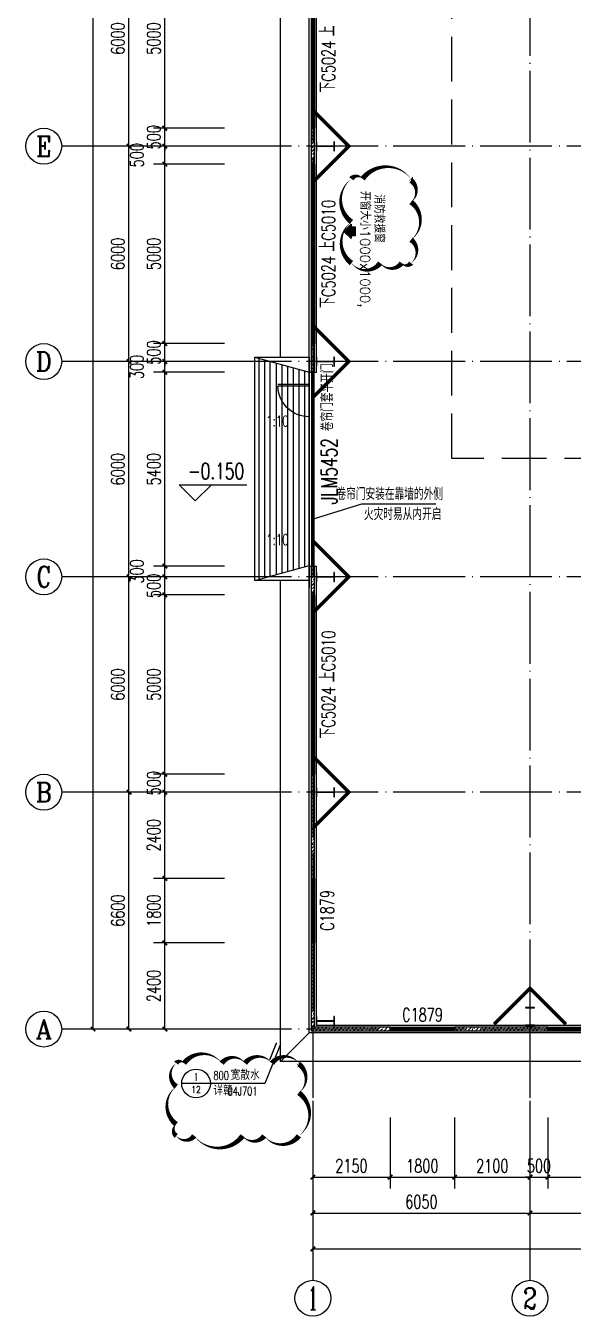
# Model space of a CAD drawing. Extents: x 7651907 to 8255021, y -2490714 to -1144618.
# Drawn here: x 7856471 to 7871725, y -1253868 to -1217913 of the extents above; entities that cross this region are included whole.
import ezdxf
from ezdxf.enums import TextEntityAlignment as Align

# ---------------------------------------------------------------- set-up
doc = ezdxf.new("R2010")
doc.units = 0
doc.header["$LTSCALE"] = 1000
doc.linetypes.add('DASH', pattern=[0.35, 0.25, -0.1])
doc.linetypes.add('DOTE', pattern=[2.42, 2, -0.2, 0.02, -0.2])
doc.layers.get('0').update_dxf_attribs({"linetype": 'CONTINUOUS'})
doc.layers.get('Defpoints').update_dxf_attribs({"linetype": 'CONTINUOUS'})
for name, color, linetype in [('001-墙体', 30, 'CONTINUOUS'), ('AXIS', 3, 'CONTINUOUS'), ('AXIS_TEXT', 7, 'CONTINUOUS'), ('DIM_ELEV', 3, 'CONTINUOUS'), ('DIM_IDEN', 211, 'CONTINUOUS'), ('DIM_LEAD', 3, 'CONTINUOUS'), ('DIM_SYMB', 3, 'CONTINUOUS'), ('DOTE', 8, 'DOTE'), ('M_Prof', 2, 'CONTINUOUS'), ('PUB_HATCH', 8, 'CONTINUOUS'), ('PUB_TEXT', 7, 'CONTINUOUS'), ('STAIR', 2, 'CONTINUOUS'), ('WINDOW', 4, 'CONTINUOUS'), ('WINDOW_TEXT', 7, 'CONTINUOUS'), ('墙线', 2, 'CONTINUOUS')]:
    doc.layers.add(name, color=color, linetype=linetype)
doc.layers.add('DIM_MODI', color=6, linetype='CONTINUOUS', plot=False)
doc.styles.add('_TCH_AXIS', font='COMPLEX', dxfattribs={"bigfont": 'GBCBIG'})
doc.styles.add('_TCH_DIM', font='SIMPLEX', dxfattribs={"bigfont": 'GBCBIG'})
doc.styles.add('_TCH_DIM_T3', font='SIMPLEX', dxfattribs={"width": 0.705882, "bigfont": 'GBCBIG'})
doc.styles.add('_TCH_LABEL', font='COMPLEX', dxfattribs={"bigfont": 'GBCBIG'})
doc.styles.add('_TCH_WINDOW', font='SIMPLEX', dxfattribs={"height": 3.5, "bigfont": 'GBCBIG'})
doc.styles.add('COMPLEX', font='COMPLEX')
doc.styles.get("Standard").update_dxf_attribs({"font": 'txt.shx', "width": 0.7, "bigfont": 'TSSDCHN.shx'})
doc.dimstyles.new('_TCH_ARCH&&125', dxfattribs={"dimtxt": 371.875, "dimasz": 125, "dimexe": 312.5, "dimexo": 375, "dimgap": 125, "dimtad": 1, "dimdec": 0, "dimzin": 0, "dimdsep": 46, "dimtxsty": '_TCH_DIM_T3', "dimblk": 'ARCHTICK', "dimcen": 0.09, "dimclrt": 7, "dimazin": 2, "dimtfac": 1, "dimtdec": 0, "dimtix": 1, "dimtmove": 2, "dimatfit": 3, "dimfxl": 0, "dimtolj": 1, "dimtzin": 0, "dimarcsym": 0})
pattern_1 = [(45, (5175.98, -392172.73), (-106.0660596, 106.0660596), []), (45, (5228.14, -392226.58), (-106.0660596, 106.0660596), [59.21055, -33.8346])]

# ---------------------------------------------------------------- blocks, each defined once
blk = doc.blocks.new('sgdgsgsg')
at = {"layer": 'M_Prof'}
for points in [[(7988146, -957026), (7988146, -957276), (7988158, -957276), (7988158, -957154), (7988634, -957154), (7988634, -957276), (7988646, -957276), (7988646, -957026), (7988634, -957026), (7988634, -957148), (7988158, -957148), (7988158, -957026)], [(7988146, -963026), (7988146, -963276), (7988158, -963276), (7988158, -963154), (7988634, -963154), (7988634, -963276), (7988646, -963276), (7988646, -963026), (7988634, -963026), (7988634, -963148), (7988158, -963148), (7988158, -963026)], [(7988146, -969026), (7988146, -969276), (7988158, -969276), (7988158, -969154), (7988634, -969154), (7988634, -969276), (7988646, -969276), (7988646, -969026), (7988634, -969026), (7988634, -969148), (7988158, -969148), (7988158, -969026)], [(7988146, -975026), (7988146, -975276), (7988158, -975276), (7988158, -975154), (7988634, -975154), (7988634, -975276), (7988646, -975276), (7988646, -975026), (7988634, -975026), (7988634, -975148), (7988158, -975148), (7988158, -975026)], [(7994221, -981151), (7993971, -981151), (7993971, -981163), (7994093, -981163), (7994093, -981639), (7993971, -981639), (7993971, -981651), (7994221, -981651), (7994221, -981639), (7994099, -981639), (7994099, -981163), (7994221, -981163)], [(7988146, -981401), (7988146, -981651), (7988158, -981651), (7988158, -981529), (7988634, -981529), (7988634, -981651), (7988646, -981651), (7988646, -981401), (7988634, -981401), (7988634, -981523), (7988158, -981523), (7988158, -981401)]]:
    blk.add_lwpolyline(points, close=True, dxfattribs=at)
blk = doc.blocks.new('5181895')
h = blk.add_hatch(color=13)
h.dxf.hatch_style = 1
h.paths.add_polyline_path([(-1101987, -147875), (-1102144, -148033), (-1102087, -148033), (-1102087, -148123), (-1101887, -148123), (-1101887, -148033), (-1101829, -148033)])
at = {"color": 13}
blk.add_lwpolyline([(-1101987, -147875), (-1102144, -148033), (-1102087, -148033), (-1102087, -148123), (-1101887, -148123), (-1101887, -148033), (-1101829, -148033), (-1101987, -147875)], close=True, dxfattribs=at)
blk = doc.blocks.new('_ArchTick')
at = {"color": 0, "linetype": 'ByBlock', "const_width": 0.4}
blk.add_lwpolyline([(-0.5, -0.5), (0.5, 0.5)], dxfattribs=at)
blk = doc.blocks.new('*D742')
at = {"layer": 'AXIS', "color": 0, "lineweight": -2}
for p, q in [((7862010, -1215768), (7860033, -1215768)), ((7860346, -1220768), (7860346, -1215768)), ((7862010, -1220768), (7860033, -1220768))]:
    blk.add_line(p, q, dxfattribs=at)
at = {"layer": 'Defpoints', "color": 0}
for p in [(7860346, -1215768), (7862385, -1215768), (7862385, -1220768)]:
    blk.add_point(p, dxfattribs=at)
at = {"layer": 'AXIS', "color": 0, "lineweight": -2, "xscale": 125, "yscale": 125, "zscale": 125}
for p, rotation in [((7860346, -1215768), 90), ((7860346, -1220768), 270)]:
    blk.add_blockref('_ArchTick', p, dxfattribs=dict(at, rotation=rotation))
at = {"layer": 'AXIS', "color": 7, "insert": (7860035, -1218268), "char_height": 371.9, "attachment_point": 5, "rotation": 90, "style": '_TCH_DIM_T3'}
blk.add_mtext('\\A1;5000', dxfattribs=at)
blk = doc.blocks.new('*D743')
at = {"layer": 'AXIS', "color": 0, "lineweight": -2}
for p, q in [((7860346, -1220768), (7860346, -1220643)), ((7862010, -1220768), (7860033, -1220768)), ((7860346, -1221268), (7860346, -1220768)), ((7862010, -1221268), (7860033, -1221268)), ((7860346, -1221268), (7860346, -1221393))]:
    blk.add_line(p, q, dxfattribs=at)
at = {"layer": 'Defpoints', "color": 0}
for p in [(7860346, -1220768), (7862385, -1220768), (7862385, -1221268)]:
    blk.add_point(p, dxfattribs=at)
at = {"layer": 'AXIS', "color": 0, "lineweight": -2, "xscale": 125, "yscale": 125, "zscale": 125}
for p, rotation in [((7860346, -1220768), 270), ((7860346, -1221268), 90)]:
    blk.add_blockref('_ArchTick', p, dxfattribs=dict(at, rotation=rotation))
at = {"layer": 'AXIS', "color": 7, "insert": (7860035, -1221018), "char_height": 371.9, "attachment_point": 5, "rotation": 90, "style": '_TCH_DIM_T3'}
blk.add_mtext('\\A1;500', dxfattribs=at)
blk = doc.blocks.new('*D744')
at = {"layer": 'AXIS', "color": 0, "lineweight": -2}
for p, q in [((7862010, -1221268), (7860033, -1221268)), ((7860346, -1221768), (7860346, -1221268)), ((7862010, -1221768), (7860033, -1221768))]:
    blk.add_line(p, q, dxfattribs=at)
at = {"layer": 'Defpoints', "color": 0}
for p in [(7860346, -1221268), (7862385, -1221268), (7862385, -1221768)]:
    blk.add_point(p, dxfattribs=at)
at = {"layer": 'AXIS', "color": 0, "lineweight": -2, "xscale": 125, "yscale": 125, "zscale": 125}
for p, rotation in [((7860346, -1221268), 90), ((7860346, -1221768), 270)]:
    blk.add_blockref('_ArchTick', p, dxfattribs=dict(at, rotation=rotation))
at = {"layer": 'AXIS', "color": 7, "insert": (7859564, -1221518), "char_height": 371.9, "attachment_point": 5, "rotation": 90, "style": '_TCH_DIM_T3'}
blk.add_mtext('\\A1;500', dxfattribs=at)
blk = doc.blocks.new('*D745')
at = {"layer": 'AXIS', "color": 0, "lineweight": -2}
for p, q in [((7862010, -1221768), (7860033, -1221768)), ((7860346, -1226768), (7860346, -1221768)), ((7862010, -1226768), (7860033, -1226768))]:
    blk.add_line(p, q, dxfattribs=at)
at = {"layer": 'Defpoints', "color": 0}
for p in [(7860346, -1221768), (7862385, -1221768), (7862385, -1226768)]:
    blk.add_point(p, dxfattribs=at)
at = {"layer": 'AXIS', "color": 0, "lineweight": -2, "xscale": 125, "yscale": 125, "zscale": 125}
for p, rotation in [((7860346, -1221768), 90), ((7860346, -1226768), 270)]:
    blk.add_blockref('_ArchTick', p, dxfattribs=dict(at, rotation=rotation))
at = {"layer": 'AXIS', "color": 7, "insert": (7860035, -1224268), "char_height": 371.9, "attachment_point": 5, "rotation": 90, "style": '_TCH_DIM_T3'}
blk.add_mtext('\\A1;5000', dxfattribs=at)
blk = doc.blocks.new('*D746')
at = {"layer": 'AXIS', "color": 0, "lineweight": -2}
for p, q in [((7862010, -1226768), (7860033, -1226768)), ((7860346, -1226768), (7860346, -1226643)), ((7860346, -1227268), (7860346, -1226768)), ((7862010, -1227268), (7860033, -1227268)), ((7860346, -1227268), (7860346, -1227393))]:
    blk.add_line(p, q, dxfattribs=at)
at = {"layer": 'Defpoints', "color": 0}
for p in [(7860346, -1226768), (7862385, -1226768), (7862385, -1227268)]:
    blk.add_point(p, dxfattribs=at)
at = {"layer": 'AXIS', "color": 0, "lineweight": -2, "xscale": 125, "yscale": 125, "zscale": 125}
for p, rotation in [((7860346, -1226768), 270), ((7860346, -1227268), 90)]:
    blk.add_blockref('_ArchTick', p, dxfattribs=dict(at, rotation=rotation))
at = {"layer": 'AXIS', "color": 7, "insert": (7860035, -1227018), "char_height": 371.9, "attachment_point": 5, "rotation": 90, "style": '_TCH_DIM_T3'}
blk.add_mtext('\\A1;500', dxfattribs=at)
blk = doc.blocks.new('*D747')
at = {"layer": 'AXIS', "color": 0, "lineweight": -2}
for p, q in [((7862010, -1227268), (7860033, -1227268)), ((7860346, -1227568), (7860346, -1227268)), ((7862010, -1227568), (7860033, -1227568))]:
    blk.add_line(p, q, dxfattribs=at)
at = {"layer": 'Defpoints', "color": 0}
for p in [(7860346, -1227268), (7862385, -1227268), (7862385, -1227568)]:
    blk.add_point(p, dxfattribs=at)
at = {"layer": 'AXIS', "color": 0, "lineweight": -2, "xscale": 125, "yscale": 125, "zscale": 125}
for p, rotation in [((7860346, -1227268), 90), ((7860346, -1227568), 270)]:
    blk.add_blockref('_ArchTick', p, dxfattribs=dict(at, rotation=rotation))
at = {"layer": 'AXIS', "color": 7, "insert": (7859564, -1227418), "char_height": 371.9, "attachment_point": 5, "rotation": 90, "style": '_TCH_DIM_T3'}
blk.add_mtext('\\A1;300', dxfattribs=at)
blk = doc.blocks.new('*D748')
at = {"layer": 'AXIS', "color": 0, "lineweight": -2}
for p, q in [((7862010, -1227568), (7860033, -1227568)), ((7860346, -1232968), (7860346, -1227568)), ((7862010, -1232968), (7860033, -1232968))]:
    blk.add_line(p, q, dxfattribs=at)
at = {"layer": 'Defpoints', "color": 0}
for p in [(7860346, -1227568), (7862385, -1227568), (7862385, -1232968)]:
    blk.add_point(p, dxfattribs=at)
at = {"layer": 'AXIS', "color": 0, "lineweight": -2, "xscale": 125, "yscale": 125, "zscale": 125}
for p, rotation in [((7860346, -1227568), 90), ((7860346, -1232968), 270)]:
    blk.add_blockref('_ArchTick', p, dxfattribs=dict(at, rotation=rotation))
at = {"layer": 'AXIS', "color": 7, "insert": (7860035, -1230268), "char_height": 371.9, "attachment_point": 5, "rotation": 90, "style": '_TCH_DIM_T3'}
blk.add_mtext('\\A1;5400', dxfattribs=at)
blk = doc.blocks.new('*D749')
at = {"layer": 'AXIS', "color": 0, "lineweight": -2}
for p, q in [((7862010, -1232968), (7860033, -1232968)), ((7860346, -1233268), (7860346, -1232968)), ((7862010, -1233268), (7860033, -1233268))]:
    blk.add_line(p, q, dxfattribs=at)
at = {"layer": 'Defpoints', "color": 0}
for p in [(7860346, -1232968), (7862385, -1232968), (7862385, -1233268)]:
    blk.add_point(p, dxfattribs=at)
at = {"layer": 'AXIS', "color": 0, "lineweight": -2, "xscale": 125, "yscale": 125, "zscale": 125}
for p, rotation in [((7860346, -1232968), 90), ((7860346, -1233268), 270)]:
    blk.add_blockref('_ArchTick', p, dxfattribs=dict(at, rotation=rotation))
at = {"layer": 'AXIS', "color": 7, "insert": (7859564, -1233118), "char_height": 371.9, "attachment_point": 5, "rotation": 90, "style": '_TCH_DIM_T3'}
blk.add_mtext('\\A1;300', dxfattribs=at)
blk = doc.blocks.new('*D750')
at = {"layer": 'AXIS', "color": 0, "lineweight": -2}
for p, q in [((7860346, -1233268), (7860346, -1233143)), ((7862010, -1233268), (7860033, -1233268)), ((7860346, -1233768), (7860346, -1233268)), ((7862010, -1233768), (7860033, -1233768)), ((7860346, -1233768), (7860346, -1233893))]:
    blk.add_line(p, q, dxfattribs=at)
at = {"layer": 'Defpoints', "color": 0}
for p in [(7860346, -1233268), (7862385, -1233268), (7862385, -1233768)]:
    blk.add_point(p, dxfattribs=at)
at = {"layer": 'AXIS', "color": 0, "lineweight": -2, "xscale": 125, "yscale": 125, "zscale": 125}
for p, rotation in [((7860346, -1233268), 270), ((7860346, -1233768), 90)]:
    blk.add_blockref('_ArchTick', p, dxfattribs=dict(at, rotation=rotation))
at = {"layer": 'AXIS', "color": 7, "insert": (7860035, -1233518), "char_height": 371.9, "attachment_point": 5, "rotation": 90, "style": '_TCH_DIM_T3'}
blk.add_mtext('\\A1;500', dxfattribs=at)
blk = doc.blocks.new('*D751')
at = {"layer": 'AXIS', "color": 0, "lineweight": -2}
for p, q in [((7862010, -1233768), (7860033, -1233768)), ((7860346, -1238768), (7860346, -1233768)), ((7862010, -1238768), (7860033, -1238768))]:
    blk.add_line(p, q, dxfattribs=at)
at = {"layer": 'Defpoints', "color": 0}
for p in [(7860346, -1233768), (7862385, -1233768), (7862385, -1238768)]:
    blk.add_point(p, dxfattribs=at)
at = {"layer": 'AXIS', "color": 0, "lineweight": -2, "xscale": 125, "yscale": 125, "zscale": 125}
for p, rotation in [((7860346, -1233768), 90), ((7860346, -1238768), 270)]:
    blk.add_blockref('_ArchTick', p, dxfattribs=dict(at, rotation=rotation))
at = {"layer": 'AXIS', "color": 7, "insert": (7860035, -1236268), "char_height": 371.9, "attachment_point": 5, "rotation": 90, "style": '_TCH_DIM_T3'}
blk.add_mtext('\\A1;5000', dxfattribs=at)
blk = doc.blocks.new('*D752')
at = {"layer": 'AXIS', "color": 0, "lineweight": -2}
for p, q in [((7860346, -1238768), (7860346, -1238643)), ((7862010, -1238768), (7860033, -1238768)), ((7860346, -1239268), (7860346, -1238768)), ((7862010, -1239268), (7860033, -1239268)), ((7860346, -1239268), (7860346, -1239393))]:
    blk.add_line(p, q, dxfattribs=at)
at = {"layer": 'Defpoints', "color": 0}
for p in [(7860346, -1238768), (7862385, -1238768), (7862385, -1239268)]:
    blk.add_point(p, dxfattribs=at)
at = {"layer": 'AXIS', "color": 0, "lineweight": -2, "xscale": 125, "yscale": 125, "zscale": 125}
for p, rotation in [((7860346, -1238768), 270), ((7860346, -1239268), 90)]:
    blk.add_blockref('_ArchTick', p, dxfattribs=dict(at, rotation=rotation))
at = {"layer": 'AXIS', "color": 7, "insert": (7860035, -1239018), "char_height": 371.9, "attachment_point": 5, "rotation": 90, "style": '_TCH_DIM_T3'}
blk.add_mtext('\\A1;500', dxfattribs=at)
blk = doc.blocks.new('*D753')
at = {"layer": 'AXIS', "color": 0, "lineweight": -2}
for p, q in [((7862010, -1239268), (7860033, -1239268)), ((7860346, -1241668), (7860346, -1239268)), ((7862010, -1241668), (7860033, -1241668))]:
    blk.add_line(p, q, dxfattribs=at)
at = {"layer": 'Defpoints', "color": 0}
for p in [(7860346, -1239268), (7862385, -1239268), (7862385, -1241668)]:
    blk.add_point(p, dxfattribs=at)
at = {"layer": 'AXIS', "color": 0, "lineweight": -2, "xscale": 125, "yscale": 125, "zscale": 125}
for p, rotation in [((7860346, -1239268), 90), ((7860346, -1241668), 270)]:
    blk.add_blockref('_ArchTick', p, dxfattribs=dict(at, rotation=rotation))
at = {"layer": 'AXIS', "color": 7, "insert": (7860035, -1240468), "char_height": 371.9, "attachment_point": 5, "rotation": 90, "style": '_TCH_DIM_T3'}
blk.add_mtext('\\A1;2400', dxfattribs=at)
blk = doc.blocks.new('*D754')
at = {"layer": 'AXIS', "color": 0, "lineweight": -2}
for p, q in [((7862010, -1241668), (7860033, -1241668)), ((7860346, -1243468), (7860346, -1241668)), ((7862010, -1243468), (7860033, -1243468))]:
    blk.add_line(p, q, dxfattribs=at)
at = {"layer": 'Defpoints', "color": 0}
for p in [(7860346, -1241668), (7862385, -1241668), (7862385, -1243468)]:
    blk.add_point(p, dxfattribs=at)
at = {"layer": 'AXIS', "color": 0, "lineweight": -2, "xscale": 125, "yscale": 125, "zscale": 125}
for p, rotation in [((7860346, -1241668), 90), ((7860346, -1243468), 270)]:
    blk.add_blockref('_ArchTick', p, dxfattribs=dict(at, rotation=rotation))
at = {"layer": 'AXIS', "color": 7, "insert": (7860035, -1242568), "char_height": 371.9, "attachment_point": 5, "rotation": 90, "style": '_TCH_DIM_T3'}
blk.add_mtext('\\A1;1800', dxfattribs=at)
blk = doc.blocks.new('*D755')
at = {"layer": 'AXIS', "color": 0, "lineweight": -2}
for p, q in [((7862010, -1243468), (7860033, -1243468)), ((7860346, -1245868), (7860346, -1243468)), ((7862010, -1245868), (7860033, -1245868))]:
    blk.add_line(p, q, dxfattribs=at)
at = {"layer": 'Defpoints', "color": 0}
for p in [(7860346, -1243468), (7862385, -1243468), (7862385, -1245868)]:
    blk.add_point(p, dxfattribs=at)
at = {"layer": 'AXIS', "color": 0, "lineweight": -2, "xscale": 125, "yscale": 125, "zscale": 125}
for p, rotation in [((7860346, -1243468), 90), ((7860346, -1245868), 270)]:
    blk.add_blockref('_ArchTick', p, dxfattribs=dict(at, rotation=rotation))
at = {"layer": 'AXIS', "color": 7, "insert": (7860035, -1244668), "char_height": 371.9, "attachment_point": 5, "rotation": 90, "style": '_TCH_DIM_T3'}
blk.add_mtext('\\A1;2400', dxfattribs=at)
blk = doc.blocks.new('*D792')
at = {"layer": 'AXIS', "color": 0, "lineweight": -2}
for p, q in [((7864471, -1248329), (7864471, -1250306)), ((7866621, -1248329), (7866621, -1250306)), ((7864471, -1249993), (7866621, -1249993))]:
    blk.add_line(p, q, dxfattribs=at)
at = {"layer": 'Defpoints', "color": 0}
for p in [(7864471, -1247954), (7866621, -1247954), (7866621, -1249993)]:
    blk.add_point(p, dxfattribs=at)
at = {"layer": 'AXIS', "color": 0, "lineweight": -2, "xscale": 125, "yscale": 125, "zscale": 125, "rotation": 180}
blk.add_blockref('_ArchTick', (7864471, -1249993), dxfattribs=at)
at = {"layer": 'AXIS', "color": 0, "lineweight": -2, "xscale": 125, "yscale": 125, "zscale": 125}
blk.add_blockref('_ArchTick', (7866621, -1249993), dxfattribs=at)
at = {"layer": 'AXIS', "color": 7, "insert": (7865546, -1249682), "char_height": 371.9, "attachment_point": 5, "style": '_TCH_DIM_T3'}
blk.add_mtext('\\A1;2150', dxfattribs=at)
blk = doc.blocks.new('*D793')
at = {"layer": 'AXIS', "color": 0, "lineweight": -2}
for p, q in [((7866621, -1248329), (7866621, -1250306)), ((7868421, -1248329), (7868421, -1250306)), ((7866621, -1249993), (7868421, -1249993))]:
    blk.add_line(p, q, dxfattribs=at)
at = {"layer": 'Defpoints', "color": 0}
for p in [(7866621, -1247954), (7868421, -1247954), (7868421, -1249993)]:
    blk.add_point(p, dxfattribs=at)
at = {"layer": 'AXIS', "color": 0, "lineweight": -2, "xscale": 125, "yscale": 125, "zscale": 125, "rotation": 180}
blk.add_blockref('_ArchTick', (7866621, -1249993), dxfattribs=at)
at = {"layer": 'AXIS', "color": 0, "lineweight": -2, "xscale": 125, "yscale": 125, "zscale": 125}
blk.add_blockref('_ArchTick', (7868421, -1249993), dxfattribs=at)
at = {"layer": 'AXIS', "color": 7, "insert": (7867521, -1249682), "char_height": 371.9, "attachment_point": 5, "style": '_TCH_DIM_T3'}
blk.add_mtext('\\A1;1800', dxfattribs=at)
blk = doc.blocks.new('*D794')
at = {"layer": 'AXIS', "color": 0, "lineweight": -2}
for p, q in [((7868421, -1248329), (7868421, -1250306)), ((7870521, -1248329), (7870521, -1250306)), ((7868421, -1249993), (7870521, -1249993))]:
    blk.add_line(p, q, dxfattribs=at)
at = {"layer": 'Defpoints', "color": 0}
for p in [(7868421, -1247954), (7870521, -1247954), (7870521, -1249993)]:
    blk.add_point(p, dxfattribs=at)
at = {"layer": 'AXIS', "color": 0, "lineweight": -2, "xscale": 125, "yscale": 125, "zscale": 125, "rotation": 180}
blk.add_blockref('_ArchTick', (7868421, -1249993), dxfattribs=at)
at = {"layer": 'AXIS', "color": 0, "lineweight": -2, "xscale": 125, "yscale": 125, "zscale": 125}
blk.add_blockref('_ArchTick', (7870521, -1249993), dxfattribs=at)
at = {"layer": 'AXIS', "color": 7, "insert": (7869471, -1249682), "char_height": 371.9, "attachment_point": 5, "style": '_TCH_DIM_T3'}
blk.add_mtext('\\A1;2100', dxfattribs=at)
blk = doc.blocks.new('*D795')
at = {"layer": 'AXIS', "color": 0, "lineweight": -2}
for p, q in [((7870521, -1248329), (7870521, -1250306)), ((7871021, -1248329), (7871021, -1250306)), ((7870521, -1249993), (7870396, -1249993)), ((7870521, -1249993), (7871021, -1249993)), ((7871021, -1249993), (7871146, -1249993))]:
    blk.add_line(p, q, dxfattribs=at)
at = {"layer": 'Defpoints', "color": 0}
for p in [(7870521, -1247954), (7871021, -1247954), (7871021, -1249993)]:
    blk.add_point(p, dxfattribs=at)
at = {"layer": 'AXIS', "color": 0, "lineweight": -2, "xscale": 125, "yscale": 125, "zscale": 125}
blk.add_blockref('_ArchTick', (7870521, -1249993), dxfattribs=at)
at = {"layer": 'AXIS', "color": 0, "lineweight": -2, "xscale": 125, "yscale": 125, "zscale": 125, "rotation": 180}
blk.add_blockref('_ArchTick', (7871021, -1249993), dxfattribs=at)
at = {"layer": 'AXIS', "color": 7, "insert": (7870771, -1249682), "char_height": 371.9, "attachment_point": 5, "style": '_TCH_DIM_T3'}
blk.add_mtext('\\A1;500', dxfattribs=at)
blk = doc.blocks.new('*D796')
at = {"layer": 'AXIS', "color": 0, "lineweight": -2}
for p, q in [((7871021, -1248329), (7871021, -1250306)), ((7875721, -1248329), (7875721, -1250306)), ((7871021, -1249993), (7875721, -1249993))]:
    blk.add_line(p, q, dxfattribs=at)
at = {"layer": 'Defpoints', "color": 0}
for p in [(7871021, -1247954), (7875721, -1247954), (7875721, -1249993)]:
    blk.add_point(p, dxfattribs=at)
at = {"layer": 'AXIS', "color": 0, "lineweight": -2, "xscale": 125, "yscale": 125, "zscale": 125, "rotation": 180}
blk.add_blockref('_ArchTick', (7871021, -1249993), dxfattribs=at)
at = {"layer": 'AXIS', "color": 0, "lineweight": -2, "xscale": 125, "yscale": 125, "zscale": 125}
blk.add_blockref('_ArchTick', (7875721, -1249993), dxfattribs=at)
at = {"layer": 'AXIS', "color": 7, "insert": (7873371, -1249682), "char_height": 371.9, "attachment_point": 5, "style": '_TCH_DIM_T3'}
blk.add_mtext('\\A1;4700', dxfattribs=at)
blk = doc.blocks.new('*D828')
at = {"layer": 'AXIS', "color": 0, "lineweight": -2}
for p, q in [((7862096, -1239268), (7859033, -1239268)), ((7859346, -1245868), (7859346, -1239268)), ((7862096, -1245868), (7859033, -1245868))]:
    blk.add_line(p, q, dxfattribs=at)
at = {"layer": 'Defpoints', "color": 0}
for p in [(7859346, -1239268), (7862471, -1239268), (7862471, -1245868)]:
    blk.add_point(p, dxfattribs=at)
at = {"layer": 'AXIS', "color": 0, "lineweight": -2, "xscale": 125, "yscale": 125, "zscale": 125}
for p, rotation in [((7859346, -1239268), 90), ((7859346, -1245868), 270)]:
    blk.add_blockref('_ArchTick', p, dxfattribs=dict(at, rotation=rotation))
at = {"layer": 'AXIS', "color": 7, "insert": (7859035, -1242568), "char_height": 371.9, "attachment_point": 5, "rotation": 90, "style": '_TCH_DIM_T3'}
blk.add_mtext('\\A1;6600', dxfattribs=at)
blk = doc.blocks.new('*D829')
at = {"layer": 'AXIS', "color": 0, "lineweight": -2}
for p, q in [((7862096, -1233268), (7859033, -1233268)), ((7859346, -1239268), (7859346, -1233268)), ((7862096, -1239268), (7859033, -1239268))]:
    blk.add_line(p, q, dxfattribs=at)
at = {"layer": 'Defpoints', "color": 0}
for p in [(7859346, -1233268), (7862471, -1233268), (7862471, -1239268)]:
    blk.add_point(p, dxfattribs=at)
at = {"layer": 'AXIS', "color": 0, "lineweight": -2, "xscale": 125, "yscale": 125, "zscale": 125}
for p, rotation in [((7859346, -1233268), 90), ((7859346, -1239268), 270)]:
    blk.add_blockref('_ArchTick', p, dxfattribs=dict(at, rotation=rotation))
at = {"layer": 'AXIS', "color": 7, "insert": (7859035, -1236268), "char_height": 371.9, "attachment_point": 5, "rotation": 90, "style": '_TCH_DIM_T3'}
blk.add_mtext('\\A1;6000', dxfattribs=at)
blk = doc.blocks.new('*D830')
at = {"layer": 'AXIS', "color": 0, "lineweight": -2}
for p, q in [((7862096, -1227268), (7859033, -1227268)), ((7859346, -1233268), (7859346, -1227268)), ((7862096, -1233268), (7859033, -1233268))]:
    blk.add_line(p, q, dxfattribs=at)
at = {"layer": 'Defpoints', "color": 0}
for p in [(7859346, -1227268), (7862471, -1227268), (7862471, -1233268)]:
    blk.add_point(p, dxfattribs=at)
at = {"layer": 'AXIS', "color": 0, "lineweight": -2, "xscale": 125, "yscale": 125, "zscale": 125}
for p, rotation in [((7859346, -1227268), 90), ((7859346, -1233268), 270)]:
    blk.add_blockref('_ArchTick', p, dxfattribs=dict(at, rotation=rotation))
at = {"layer": 'AXIS', "color": 7, "insert": (7859035, -1230268), "char_height": 371.9, "attachment_point": 5, "rotation": 90, "style": '_TCH_DIM_T3'}
blk.add_mtext('\\A1;6000', dxfattribs=at)
blk = doc.blocks.new('*D831')
at = {"layer": 'AXIS', "color": 0, "lineweight": -2}
for p, q in [((7862096, -1221268), (7859033, -1221268)), ((7859346, -1227268), (7859346, -1221268)), ((7862096, -1227268), (7859033, -1227268))]:
    blk.add_line(p, q, dxfattribs=at)
at = {"layer": 'Defpoints', "color": 0}
for p in [(7859346, -1221268), (7862471, -1221268), (7862471, -1227268)]:
    blk.add_point(p, dxfattribs=at)
at = {"layer": 'AXIS', "color": 0, "lineweight": -2, "xscale": 125, "yscale": 125, "zscale": 125}
for p, rotation in [((7859346, -1221268), 90), ((7859346, -1227268), 270)]:
    blk.add_blockref('_ArchTick', p, dxfattribs=dict(at, rotation=rotation))
at = {"layer": 'AXIS', "color": 7, "insert": (7859035, -1224268), "char_height": 371.9, "attachment_point": 5, "rotation": 90, "style": '_TCH_DIM_T3'}
blk.add_mtext('\\A1;6000', dxfattribs=at)
blk = doc.blocks.new('*D832')
at = {"layer": 'AXIS', "color": 0, "lineweight": -2}
for p, q in [((7862096, -1215268), (7859033, -1215268)), ((7859346, -1221268), (7859346, -1215268)), ((7862096, -1221268), (7859033, -1221268))]:
    blk.add_line(p, q, dxfattribs=at)
at = {"layer": 'Defpoints', "color": 0}
for p in [(7859346, -1215268), (7862471, -1215268), (7862471, -1221268)]:
    blk.add_point(p, dxfattribs=at)
at = {"layer": 'AXIS', "color": 0, "lineweight": -2, "xscale": 125, "yscale": 125, "zscale": 125}
for p, rotation in [((7859346, -1215268), 90), ((7859346, -1221268), 270)]:
    blk.add_blockref('_ArchTick', p, dxfattribs=dict(at, rotation=rotation))
at = {"layer": 'AXIS', "color": 7, "insert": (7859035, -1218268), "char_height": 371.9, "attachment_point": 5, "rotation": 90, "style": '_TCH_DIM_T3'}
blk.add_mtext('\\A1;6000', dxfattribs=at)
blk = doc.blocks.new('*D842')
at = {"layer": 'AXIS', "color": 0, "lineweight": -2}
for p, q in [((7862096, -1160668), (7858033, -1160668)), ((7858346, -1245868), (7858346, -1160668)), ((7862096, -1245868), (7858033, -1245868))]:
    blk.add_line(p, q, dxfattribs=at)
at = {"layer": 'Defpoints', "color": 0}
for p in [(7858346, -1160668), (7862471, -1160668), (7862471, -1245868)]:
    blk.add_point(p, dxfattribs=at)
at = {"layer": 'AXIS', "color": 0, "lineweight": -2, "xscale": 125, "yscale": 125, "zscale": 125}
for p, rotation in [((7858346, -1160668), 90), ((7858346, -1245868), 270)]:
    blk.add_blockref('_ArchTick', p, dxfattribs=dict(at, rotation=rotation))
at = {"layer": 'AXIS', "color": 7, "insert": (7858035, -1203268), "char_height": 371.9, "attachment_point": 5, "rotation": 90, "style": '_TCH_DIM_T3'}
blk.add_mtext('\\A1;85200', dxfattribs=at)
blk = doc.blocks.new('*D858')
at = {"layer": 'AXIS', "color": 0, "lineweight": -2}
for p, q in [((7864471, -1248243), (7864471, -1251306)), ((7870521, -1248243), (7870521, -1251306)), ((7864471, -1250993), (7870521, -1250993))]:
    blk.add_line(p, q, dxfattribs=at)
at = {"layer": 'Defpoints', "color": 0}
for p in [(7864471, -1247868), (7870521, -1247868), (7870521, -1250993)]:
    blk.add_point(p, dxfattribs=at)
at = {"layer": 'AXIS', "color": 0, "lineweight": -2, "xscale": 125, "yscale": 125, "zscale": 125, "rotation": 180}
blk.add_blockref('_ArchTick', (7864471, -1250993), dxfattribs=at)
at = {"layer": 'AXIS', "color": 0, "lineweight": -2, "xscale": 125, "yscale": 125, "zscale": 125}
blk.add_blockref('_ArchTick', (7870521, -1250993), dxfattribs=at)
at = {"layer": 'AXIS', "color": 7, "insert": (7867496, -1250682), "char_height": 371.9, "attachment_point": 5, "style": '_TCH_DIM_T3'}
blk.add_mtext('\\A1;6050', dxfattribs=at)
blk = doc.blocks.new('*D859')
at = {"layer": 'AXIS', "color": 0, "lineweight": -2}
for p, q in [((7870521, -1248243), (7870521, -1251306)), ((7876221, -1248243), (7876221, -1251306)), ((7870521, -1250993), (7876221, -1250993))]:
    blk.add_line(p, q, dxfattribs=at)
at = {"layer": 'Defpoints', "color": 0}
for p in [(7870521, -1247868), (7876221, -1247868), (7876221, -1250993)]:
    blk.add_point(p, dxfattribs=at)
at = {"layer": 'AXIS', "color": 0, "lineweight": -2, "xscale": 125, "yscale": 125, "zscale": 125, "rotation": 180}
blk.add_blockref('_ArchTick', (7870521, -1250993), dxfattribs=at)
at = {"layer": 'AXIS', "color": 0, "lineweight": -2, "xscale": 125, "yscale": 125, "zscale": 125}
blk.add_blockref('_ArchTick', (7876221, -1250993), dxfattribs=at)
at = {"layer": 'AXIS', "color": 7, "insert": (7873371, -1250682), "char_height": 371.9, "attachment_point": 5, "style": '_TCH_DIM_T3'}
blk.add_mtext('\\A1;5700', dxfattribs=at)
blk = doc.blocks.new('*D870')
at = {"layer": 'AXIS', "color": 0, "lineweight": -2}
for p, q in [((7864471, -1248243), (7864471, -1252306)), ((7934471, -1248243), (7934471, -1252306)), ((7864471, -1251993), (7934471, -1251993))]:
    blk.add_line(p, q, dxfattribs=at)
at = {"layer": 'Defpoints', "color": 0}
for p in [(7864471, -1247868), (7934471, -1247868), (7934471, -1251993)]:
    blk.add_point(p, dxfattribs=at)
at = {"layer": 'AXIS', "color": 0, "lineweight": -2, "xscale": 125, "yscale": 125, "zscale": 125, "rotation": 180}
blk.add_blockref('_ArchTick', (7864471, -1251993), dxfattribs=at)
at = {"layer": 'AXIS', "color": 0, "lineweight": -2, "xscale": 125, "yscale": 125, "zscale": 125}
blk.add_blockref('_ArchTick', (7934471, -1251993), dxfattribs=at)
at = {"layer": 'AXIS', "color": 7, "insert": (7899471, -1251682), "char_height": 371.9, "attachment_point": 5, "style": '_TCH_DIM_T3'}
blk.add_mtext('\\A1;70000', dxfattribs=at)
blk = doc.blocks.new('_AXISO')
blk.add_circle((0, 0), 0.5)
at = {"layer": 'AXIS_TEXT', "style": 'COMPLEX', "width": 1.041667}
blk.add_attdef('A', text='', height=0.56, dxfattribs=at).set_placement((-0.25, -0.28), (0.25, -0.28), align=Align.FIT)
blk = doc.blocks.new('$TCHSYS$WIN2D')
for p, q in [((-0.5, 0.5), (0.5, 0.5)), ((-0.5, 0.5), (-0.5, -0.5)), ((0.5, 0.5), (0.5, -0.5)), ((0.5, 0.1667), (-0.5, 0.1667)), ((0.5, -0.1667), (-0.5, -0.1667)), ((-0.5, -0.5), (0.5, -0.5))]:
    blk.add_line(p, q)
blk = doc.blocks.new('$DorLib2D$00000213')
at = {"color": 0, "linetype": 'DASH', "const_width": 0.02}
blk.add_lwpolyline([(0.5, 0), (-0.5, 0)], dxfattribs=at)

msp = doc.modelspace()

# ---------------------------------------------------------------- hatches: boundary and pattern name
at = {"layer": 'PUB_HATCH'}
h = msp.add_hatch(dxfattribs=at)
h.set_pattern_fill('天然石材', color=256, scale=30, style=0)
h.set_pattern_definition(pattern_1)
h.paths.add_polyline_path([(7864520.7, -1221768.2), (7864520.7, -1220768.2), (7864420.7, -1220768.2), (7864420.7, -1221768.2)])
h = msp.add_hatch(dxfattribs=at)
h.set_pattern_fill('天然石材', color=256, scale=30, style=0)
h.set_pattern_definition(pattern_1)
h.paths.add_polyline_path([(7864520.7, -1227568.3), (7864520.7, -1226768.2), (7864420.7, -1226768.2), (7864420.7, -1227568.3)])
h = msp.add_hatch(dxfattribs=at)
h.set_pattern_fill('天然石材', color=256, scale=30, style=0)
h.set_pattern_definition(pattern_1)
h.paths.add_polyline_path([(7864520.7, -1233768.2), (7864520.7, -1232968.2), (7864420.7, -1232968.2), (7864420.7, -1233768.2)])
h = msp.add_hatch(dxfattribs=at)
h.set_pattern_fill('天然石材', color=256, scale=30, style=0)
h.set_pattern_definition(pattern_1)
h.paths.add_polyline_path([(7864520.7, -1241668.1), (7864520.7, -1238768.2), (7864420.7, -1238768.2), (7864420.7, -1241668.1)])
h = msp.add_hatch(dxfattribs=at)
h.set_pattern_fill('天然石材', color=256, scale=30, style=0)
h.set_pattern_definition(pattern_1)
h.paths.add_polyline_path([(7864520.7, -1245818.2), (7864520.7, -1243468.1), (7864420.7, -1243468.1), (7864420.7, -1245918.2)])
h = msp.add_hatch(dxfattribs=at)
h.set_pattern_fill('天然石材', color=256, scale=30, style=0)
h.set_pattern_definition(pattern_1)
h.paths.add_polyline_path([(7864420.7, -1245918.2), (7866620.6, -1245918.2), (7866620.6, -1245818.2), (7864520.7, -1245818.2)])
h = msp.add_hatch(dxfattribs=at)
h.set_pattern_fill('天然石材', color=256, scale=30, style=0)
h.set_pattern_definition(pattern_1)
h.paths.add_polyline_path([(7871020.7, -1245818.2), (7868420.6, -1245818.2), (7868420.6, -1245918.2), (7871020.7, -1245918.2)])

# ---------------------------------------------------------------- linework, layer by layer
at = {"linetype": 'DASH', "ltscale": 5}
msp.add_lwpolyline([(7868341, -1174669), (7874482.9, -1174669), (7874482.9, -1229968.5), (7868341, -1229968.5)], close=True, dxfattribs=at)
at = {"color": 5, "const_width": 100}
for points in [[(7864470.7, -1220268.2), (7864470.7, -1220268.2), (7865470.7, -1221268.2), (7864470.7, -1222268.2)], [(7864470.7, -1226268.2), (7864470.7, -1226268.2), (7865470.7, -1227268.2), (7864470.7, -1228268.2)], [(7864470.7, -1232268.2), (7864470.7, -1232268.2), (7865470.7, -1233268.2), (7864470.7, -1234268.2)], [(7864470.7, -1238268.2), (7864470.7, -1238268.2), (7865470.7, -1239268.2), (7864470.7, -1240268.2)], [(7869520.7, -1245732.9), (7870520.7, -1244732.9), (7871520.7, -1245732.9)]]:
    msp.add_lwpolyline(points, dxfattribs=at)
at = {"layer": '001-墙体', "color": 54}
for p, q in [((7864520.7, -1220768.2), (7864420.7, -1220768.2)), ((7864420.7, -1220768.2), (7864420.7, -1221768.2)), ((7864520.7, -1221768.2), (7864520.7, -1220768.2)), ((7864420.7, -1221768.2), (7864520.7, -1221768.2)), ((7864520.7, -1226768.2), (7864420.7, -1226768.2)), ((7864420.7, -1226768.2), (7864420.7, -1227568.3)), ((7864520.7, -1227568.3), (7864520.7, -1226768.2)), ((7864420.7, -1227568.3), (7864520.7, -1227568.3)), ((7864520.7, -1232968.2), (7864420.7, -1232968.2)), ((7864420.7, -1232968.2), (7864420.7, -1233768.2)), ((7864520.7, -1233768.2), (7864520.7, -1232968.2)), ((7864420.7, -1233768.2), (7864520.7, -1233768.2)), ((7864520.7, -1238768.2), (7864420.7, -1238768.2)), ((7864420.7, -1238768.2), (7864420.7, -1241668.1)), ((7864520.7, -1241668.1), (7864520.7, -1238768.2)), ((7864420.7, -1241668.1), (7864520.7, -1241668.1)), ((7864520.7, -1243468.1), (7864420.7, -1243468.1)), ((7864420.7, -1243468.1), (7864420.7, -1245918.2)), ((7864520.7, -1245818.2), (7864520.7, -1243468.1)), ((7866620.6, -1245818.2), (7864520.7, -1245818.2)), ((7866620.6, -1245918.2), (7866620.6, -1245818.2)), ((7871020.7, -1245818.2), (7868420.6, -1245818.2)), ((7868420.6, -1245818.2), (7868420.6, -1245918.2)), ((7871020.7, -1245918.2), (7871020.7, -1245818.2)), ((7864420.7, -1245918.2), (7866620.6, -1245918.2)), ((7868420.6, -1245918.2), (7871020.7, -1245918.2))]:
    msp.add_line(p, q, dxfattribs=at)
at = {"layer": '001-墙体'}
msp.add_line((7864370.7, -1227568.3), (7864570.7, -1227568.3), dxfattribs=at)
at = {"layer": '001-墙体', "color": 251}
msp.add_line((7863570.7, -1246768.2), (7864370.7, -1245968.2), dxfattribs=at)
at = {"layer": '001-墙体'}
msp.add_lwpolyline([(7864370.7, -1160568.2), (7934570.7, -1160568.2), (7934570.7, -1245968.2), (7864370.7, -1245968.2)], close=True, dxfattribs=at)
for points in [[(7864570.7, -1227568.3), (7864570.7, -1178968.2)], [(7864370.7, -1227568.3), (7864570.7, -1227568.3)], [(7864370.7, -1232968.2), (7864570.7, -1232968.2)], [(7876520.7, -1245768.2), (7864570.7, -1245768.2), (7864570.7, -1232968.2)]]:
    msp.add_lwpolyline(points, dxfattribs=at)
at = {"layer": '001-墙体', "color": 251}
for points in [[(7863570.7, -1227148.6), (7863570.7, -1179368.2)], [(7876120.7, -1246768.2), (7863570.7, -1246768.2), (7863570.7, -1233368.2)]]:
    msp.add_lwpolyline(points, dxfattribs=at)
at = {"layer": 'AXIS'}
for p, q in [((7862470.7, -1221268.2), (7857470.7, -1221268.2)), ((7862470.7, -1227268.2), (7857470.7, -1227268.2)), ((7862470.7, -1233268.2), (7857470.7, -1233268.2)), ((7862470.7, -1239268.2), (7857470.7, -1239268.2)), ((7862470.7, -1245868.2), (7857470.7, -1245868.2)), ((7864470.7, -1247868.2), (7864470.7, -1252868.2)), ((7870520.7, -1247868.2), (7870520.7, -1252868.2))]:
    msp.add_line(p, q, dxfattribs=at)
at = {"layer": 'DIM_ELEV'}
for p, q in [((7861191.3, -1231152.6), (7860741.3, -1230702.6)), ((7860741.3, -1230702.6), (7862626.5, -1230702.6)), ((7861191.3, -1231152.6), (7861641.3, -1230702.6))]:
    msp.add_line(p, q, dxfattribs=at)
at = {"layer": 'DIM_IDEN'}
for p, q in [((7863570.7, -1246293.2), (7863131.1, -1247383.3)), ((7861615.4, -1247383.3), (7860815.4, -1247383.3)), ((7863131.1, -1247383.3), (7861615.4, -1247383.3))]:
    msp.add_line(p, q, dxfattribs=at)
at = {"layer": 'DIM_IDEN', "const_width": 40}
msp.add_lwpolyline([(7863459.4, -1246248.3), (7863266.6, -1246726.3)], dxfattribs=at)
at = {"layer": 'DIM_IDEN'}
msp.add_circle((7861215.4, -1247383.3), 400, dxfattribs=at)
at = {"layer": 'DIM_LEAD'}
for p, q in [((7864486.7, -1231650.7), (7865836.3, -1231231)), ((7865836.3, -1231231), (7867893.6, -1231231))]:
    msp.add_line(p, q, dxfattribs=at)
at = {"layer": 'DIM_LEAD', "const_width": 40}
msp.add_lwpolyline([(7864467.6, -1231656.6, 1), (7864505.8, -1231644.8, 1)], format="xyb", close=True, dxfattribs=at)
at = {"layer": 'DIM_MODI'}
for points in [[(7867205.8, -1224524.2, 0, 150, 0.5), (7867205.8, -1223874.2, 0, 150, 0.5), (7867205.8, -1222824.2, 0, 150, 0.5), (7867205.8, -1222224.2, 0, 150, 0.5), (7867205.8, -1222177.3, 0, 150, 0.5), (7865855.8, -1222177.3, 0, 150, 0.5), (7865546.1, -1222177.3, 0, 150, 0.5), (7865546.1, -1223377.3, 0, 150, 0.5), (7865546.1, -1224524.2, 0, 150, 0.5), (7866346.1, -1224524.2, 0, 150, 0.5), (7866946.1, -1224524.2, 0, 150, 0.5)], [(7860663.9, -1246819.8, 0, 150, 0.5), (7860663.9, -1247469.8, 0, 150, 0.5), (7860663.9, -1248519.8, 0, 150, 0.5), (7860663.9, -1248843.2, 0, 150, 0.5), (7861163.9, -1248843.2, 0, 150, 0.5), (7862513.9, -1248843.2, 0, 150, 0.5), (7863113.9, -1248843.2, 0, 150, 0.5), (7864080.5, -1248843.2, 0, 150, 0.5), (7864080.5, -1247643.2, 0, 150, 0.5), (7864080.5, -1246843.2, 0, 150, 0.5), (7864080.5, -1246819.8, 0, 150, 0.5), (7863330.5, -1246819.8, 0, 150, 0.5), (7862580.5, -1246819.8, 0, 150, 0.5), (7861930.5, -1246819.8, 0, 150, 0.5), (7860880.5, -1246819.8, 0, 150, 0.5)]]:
    msp.add_lwpolyline(points, format="xyseb", close=True, dxfattribs=at)
at = {"layer": 'DIM_SYMB'}
for points in [[(7864069, -1229181.3, 0, 0, 0), (7863156.7, -1229181.3, 80, 0, 0), (7862856.7, -1229181.3, 0, 0, 0)], [(7864069, -1232485.1, 0, 0, 0), (7863156.7, -1232485.1, 80, 0, 0), (7862856.7, -1232485.1, 0, 0, 0)]]:
    msp.add_lwpolyline(points, format="xyseb", dxfattribs=at)
at = {"layer": 'DOTE'}
for p, q in [((7864470.7, -1158668.2), (7864470.7, -1247868.2)), ((7870520.7, -1158668.2), (7870520.7, -1247868.2)), ((7936470.7, -1221268.2), (7862470.7, -1221268.2)), ((7936470.7, -1227268.2), (7862470.7, -1227268.2)), ((7936470.7, -1233268.2), (7862470.7, -1233268.2)), ((7936470.7, -1239268.2), (7862470.7, -1239268.2)), ((7936470.7, -1245868.2), (7862470.7, -1245868.2))]:
    msp.add_line(p, q, dxfattribs=at)
at = {"layer": 'STAIR', "color": 252}
for p, q in [((7862977.3, -1233334.8), (7862977.3, -1227181.2)), ((7863136, -1233290.7), (7863136, -1227224.1)), ((7863280.5, -1233250.7), (7863280.5, -1227263.1)), ((7863453.2, -1233202.7), (7863453.2, -1227306.1)), ((7863612, -1233158.7), (7863612, -1227349)), ((7863770.7, -1233114.7), (7863770.7, -1227391.9)), ((7863929.5, -1233070.6), (7863929.5, -1227434.9)), ((7864088.2, -1233026.6), (7864088.2, -1227477.8)), ((7864247, -1232982.5), (7864247, -1227520.7))]:
    msp.add_line(p, q, dxfattribs=at)
at = {"layer": 'WINDOW', "extrusion": (0, 0, -1)}
for p, q in [((7864370.7, -1227907), (7863493.2, -1227907)), ((7864370.7, -1227952), (7863493.2, -1227952))]:
    msp.add_line(p, q, dxfattribs=at)
msp.add_arc((-7864370.7, -1227929.5), 877.5, 270, 358.53072, dxfattribs=at)
at = {"layer": '墙线', "ltscale": 100}
for p, q in [((7862856.7, -1227148.6), (7864370.7, -1227568.6)), ((7864370.7, -1227148.6), (7864370.7, -1233568.2)), ((7862856.7, -1233368.2), (7864370.7, -1232948.2))]:
    msp.add_line(p, q, dxfattribs=at)
msp.add_lwpolyline([(7864370.7, -1233368.2), (7862856.7, -1233368.2), (7862856.7, -1227148.6), (7864370.7, -1227148.6)], dxfattribs=at)

# ---------------------------------------------------------------- block references
msp.add_blockref('sgdgsgsg', (-123575.1, -264117.2))
at = {"xscale": -1.279999999998836, "yscale": 1.279999999998836, "zscale": 1.279999999998836, "rotation": 90}
msp.add_blockref('5181895', (7676051.9, -2634185.3), dxfattribs=at)
at = {"layer": 'AXIS'}
ref = msp.add_blockref('_AXISO', (7856970.7, -1221268.2), dxfattribs=dict(at, xscale=1000, yscale=1000, zscale=1000))
ref.add_attrib('A', 'E', dxfattribs={"layer": 'AXIS_TEXT', "ltscale": 100, "height": 556.8, "style": '_TCH_AXIS'}).set_placement((7856758.6, -1221546.6), (7857182.8, -1221546.6), align=Align.FIT)
ref = msp.add_blockref('_AXISO', (7856970.7, -1227268.2), dxfattribs=dict(at, xscale=1000, yscale=1000, zscale=1000))
ref.add_attrib('A', 'D', dxfattribs={"layer": 'AXIS_TEXT', "ltscale": 100, "height": 544.1, "style": '_TCH_AXIS'}).set_placement((7856750.5, -1227540.3), (7857190.9, -1227540.3), align=Align.FIT)
ref = msp.add_blockref('_AXISO', (7856970.7, -1233268.2), dxfattribs=dict(at, xscale=1000, yscale=1000, zscale=1000))
ref.add_attrib('A', 'C', dxfattribs={"layer": 'AXIS_TEXT', "ltscale": 100, "height": 569.6, "style": '_TCH_AXIS'}).set_placement((7856767.3, -1233553), (7857174.1, -1233553), align=Align.FIT)
ref = msp.add_blockref('_AXISO', (7856970.7, -1239268.2), dxfattribs=dict(at, xscale=1000, yscale=1000, zscale=1000))
ref.add_attrib('A', 'B', dxfattribs={"layer": 'AXIS_TEXT', "ltscale": 100, "height": 544.1, "style": '_TCH_AXIS'}).set_placement((7856750.5, -1239540.3), (7857190.9, -1239540.3), align=Align.FIT)
ref = msp.add_blockref('_AXISO', (7856970.7, -1245868.2), dxfattribs=dict(at, xscale=1000, yscale=1000, zscale=1000))
ref.add_attrib('A', 'A', dxfattribs={"layer": 'AXIS_TEXT', "ltscale": 100, "height": 531.5, "style": '_TCH_AXIS'}).set_placement((7856742.9, -1246134), (7857198.5, -1246134), align=Align.FIT)
ref = msp.add_blockref('_AXISO', (7864470.7, -1253368.2), dxfattribs=dict(at, xscale=1000, yscale=1000, zscale=1000))
ref.add_attrib('A', '1', dxfattribs={"layer": 'AXIS_TEXT', "ltscale": 100, "height": 643.4, "style": '_TCH_AXIS'}).set_placement((7864332.8, -1253689.9), (7864608.6, -1253689.9), align=Align.FIT)
ref = msp.add_blockref('_AXISO', (7870520.7, -1253368.2), dxfattribs=dict(at, xscale=1000, yscale=1000, zscale=1000))
ref.add_attrib('A', '2', dxfattribs={"layer": 'AXIS_TEXT', "ltscale": 100, "height": 582.4, "style": '_TCH_AXIS'}).set_placement((7870326.6, -1253659.4), (7870714.9, -1253659.4), align=Align.FIT)
at = {"layer": 'WINDOW', "yscale": 100}
for p, xscale, zscale, rotation in [((7864470.7, -1218268.2), -5000, -5000, 90), ((7864470.7, -1224268.2), -5000, -5000, 90), ((7864470.7, -1236268.2), -5000, -5000, 90), ((7873370.7, -1245868.2), -4700, -4700, 180)]:
    msp.add_blockref('$TCHSYS$WIN2D', p, dxfattribs=dict(at, xscale=xscale, zscale=zscale, rotation=rotation))
at = {"layer": 'WINDOW'}
ref = msp.add_blockref('$DorLib2D$00000213', (7864470.7, -1230268.3), dxfattribs=dict(at, xscale=5399.915099699516, yscale=5399.915099699516, zscale=5399.915099699516, rotation=90))
ref.add_attrib('A', 'JLM5452', (7865150, -1231250.8), dxfattribs={"layer": 'WINDOW_TEXT', "ltscale": 100, "height": 446.25, "rotation": 90, "style": '_TCH_WINDOW', "width": 0.705882})
ref = msp.add_blockref('$TCHSYS$WIN2D', (7864470.7, -1242568.1), dxfattribs=dict(at, xscale=-1800, yscale=100, zscale=-1800, rotation=90))
ref.add_attrib('A', 'C1879', (7865056.5, -1243130.6), dxfattribs={"layer": 'WINDOW_TEXT', "ltscale": 100, "height": 371.88, "rotation": 90, "style": '_TCH_WINDOW', "width": 0.705882})
ref = msp.add_blockref('$TCHSYS$WIN2D', (7867520.6, -1245868.2), dxfattribs=dict(at, xscale=-1800, yscale=100, zscale=-1800, rotation=180))
ref.add_attrib('A', 'C1879', (7866958.1, -1245654.3), dxfattribs={"layer": 'WINDOW_TEXT', "ltscale": 100, "height": 371.88, "style": '_TCH_WINDOW', "width": 0.705882})

# ---------------------------------------------------------------- texts
at = {"layer": 'PUB_TEXT', "color": 1}
for s, height, p in [('开窗大小1000x1000,', 270.071, (7865793.4, -1222515.5)), ('消防救援窗', 270.07, (7866186.4, -1222610.9))]:
    msp.add_text(s, height=height, rotation=270, dxfattribs=at).set_placement(p)
at = {"layer": 'PUB_TEXT', "style": '_TCH_LABEL', "width": 0.705882}
for p in [(7863167.9, -1229076.3), (7863167.9, -1232380.1)]:
    msp.add_text('1:10', height=297.5, rotation=0, dxfattribs=at).set_placement(p)
at = {"layer": 'PUB_TEXT', "style": '_TCH_DIM', "width": 0.705882}
for s, height, p in [('-0.150', 446.25, (7860991.5, -1230545.1)), ('800', 238, (7861699.4, -1247281.4)), ('04J701', 238, (7862092.6, -1247714.5))]:
    msp.add_text(s, height=height, dxfattribs=at).set_placement(p)
at = {"layer": 'PUB_TEXT', "style": '_TCH_DIM'}
for s, height, p in [('卷帘门安装在靠墙的外侧', 337.589, (7865126.4, -1231126)), ('火灾时易从内开启', 337.59, (7865893.4, -1231686)), ('宽散水', 270.07, (7862179.4, -1247281.4)), ('详赣', 270.07, (7861699.4, -1247714.5))]:
    msp.add_text(s, height=height, dxfattribs=at).set_placement(p)
for s, height, p, p2 in [('1', 216.9, (7861189.6, -1247310.4), (7861241.2, -1247310.4)), ('12', 182.99, (7861084.7, -1247644.3), (7861346.1, -1247644.3))]:
    msp.add_text(s, height=height, dxfattribs=at).set_placement(p, p2, align=Align.FIT)
at = {"layer": 'WINDOW_TEXT', "style": '_TCH_WINDOW'}
for s, height, p in [('上', 422, (7865089.3, -1218205.7)), ('下', 422, (7865089.3, -1219775.4)), ('上', 422, (7865089.3, -1224205.7)), ('下', 422, (7865089.3, -1225775.4)), ('卷帘门套平开门', 337.59, (7865037.2, -1229210.7)), ('上', 422, (7865089.3, -1236205.7)), ('下', 422, (7865089.3, -1237775.4))]:
    msp.add_text(s, height=height, rotation=90, dxfattribs=at).set_placement(p)
at = {"layer": 'WINDOW_TEXT', "style": '_TCH_WINDOW', "width": 0.705882}
for s, p in [('C5024', (7865089.3, -1219468.2)), ('C5010', (7865089.3, -1223898.5)), ('C5024', (7865089.3, -1225468.2)), ('C5010', (7865089.3, -1235898.5)), ('C5024', (7865089.3, -1237468.2))]:
    msp.add_text(s, height=371.88, rotation=90, dxfattribs=at).set_placement(p)

# ---------------------------------------------------------------- dimensions: what is measured, and where the dimension line sits
at = {"layer": 'AXIS'}
for p1, p2, distance, picture, middle in [((7862470.7, -1245868.2), (7862470.7, -1160668.2), 4125, '*D842', (7858034.8, -1203268.2)), ((7862470.7, -1221268.2), (7862470.7, -1215268.2), 3125, '*D832', (7859034.8, -1218268.2)), ((7862385, -1220768.2), (7862385, -1215768.2), 2039.2, '*D742', (7860034.8, -1218268.2)), ((7862385, -1221268.2), (7862385, -1220768.2), 2039.2, '*D743', (7860034.8, -1221018.2)), ((7862470.7, -1227268.2), (7862470.7, -1221268.2), 3125, '*D831', (7859034.8, -1224268.2)), ((7862385, -1226768.2), (7862385, -1221768.2), 2039.2, '*D745', (7860034.8, -1224268.2)), ((7862385, -1227268.2), (7862385, -1226768.2), 2039.2, '*D746', (7860034.8, -1227018.2)), ((7862470.7, -1233268.2), (7862470.7, -1227268.2), 3125, '*D830', (7859034.8, -1230268.2)), ((7862385, -1232968.2), (7862385, -1227568.3), 2039.2, '*D748', (7860034.8, -1230268.3)), ((7862470.7, -1239268.2), (7862470.7, -1233268.2), 3125, '*D829', (7859034.8, -1236268.2)), ((7862385, -1233768.2), (7862385, -1233268.2), 2039.2, '*D750', (7860034.8, -1233518.2)), ((7862385, -1238768.2), (7862385, -1233768.2), 2039.2, '*D751', (7860034.8, -1236268.2)), ((7862385, -1239268.2), (7862385, -1238768.2), 2039.2, '*D752', (7860034.8, -1239018.2)), ((7862470.7, -1245868.2), (7862470.7, -1239268.2), 3125, '*D828', (7859034.8, -1242568.2)), ((7862385, -1241668.1), (7862385, -1239268.2), 2039.2, '*D753', (7860034.8, -1240468.1)), ((7862385, -1243468.1), (7862385, -1241668.1), 2039.2, '*D754', (7860034.8, -1242568.1)), ((7862385, -1245868.2), (7862385, -1243468.1), 2039.2, '*D755', (7860034.8, -1244668.1)), ((7864470.7, -1247868.2), (7870520.7, -1247868.2), -3125, '*D858', (7867495.7, -1250682.3)), ((7864470.7, -1247868.2), (7934470.7, -1247868.2), -4125, '*D870', (7899470.7, -1251682.3)), ((7864470.7, -1247954), (7866620.6, -1247954), -2039.2, '*D792', (7865545.7, -1249682.3)), ((7866620.6, -1247954), (7868420.6, -1247954), -2039.2, '*D793', (7867520.6, -1249682.3)), ((7868420.6, -1247954), (7870520.7, -1247954), -2039.2, '*D794', (7869470.7, -1249682.3)), ((7870520.7, -1247954), (7871020.7, -1247954), -2039.2, '*D795', (7870770.7, -1249682.3)), ((7870520.7, -1247868.2), (7876220.7, -1247868.2), -3125, '*D859', (7873370.7, -1250682.3)), ((7871020.7, -1247954), (7875720.7, -1247954), -2039.2, '*D796', (7873370.7, -1249682.3))]:
    dim = msp.add_aligned_dim(p1=p1, p2=p2, distance=distance, dimstyle='_TCH_ARCH&&125', dxfattribs=at)
    dim.commit()
    dim.dimension.update_dxf_attribs({"geometry": picture, "text_midpoint": middle})
for base, p1, p2, picture, middle in [((7860345.7, -1221268.2), (7862385, -1221768.2), (7862385, -1221268.2), '*D744', (7859564.5, -1221518.2)), ((7860345.7, -1227268.2), (7862385, -1227568.3), (7862385, -1227268.2), '*D747', (7859564.5, -1227418.3)), ((7860345.7, -1232968.2), (7862385, -1233268.2), (7862385, -1232968.2), '*D749', (7859564.5, -1233118.2))]:
    dim = msp.add_linear_dim(base=base, p1=p1, p2=p2, angle=90, dimstyle='_TCH_ARCH&&125', dxfattribs=at)
    dim.commit()
    dim.dimension.update_dxf_attribs({"geometry": picture, "text_midpoint": middle, "dimtype": 161})

doc.saveas('drawing.dxf')
